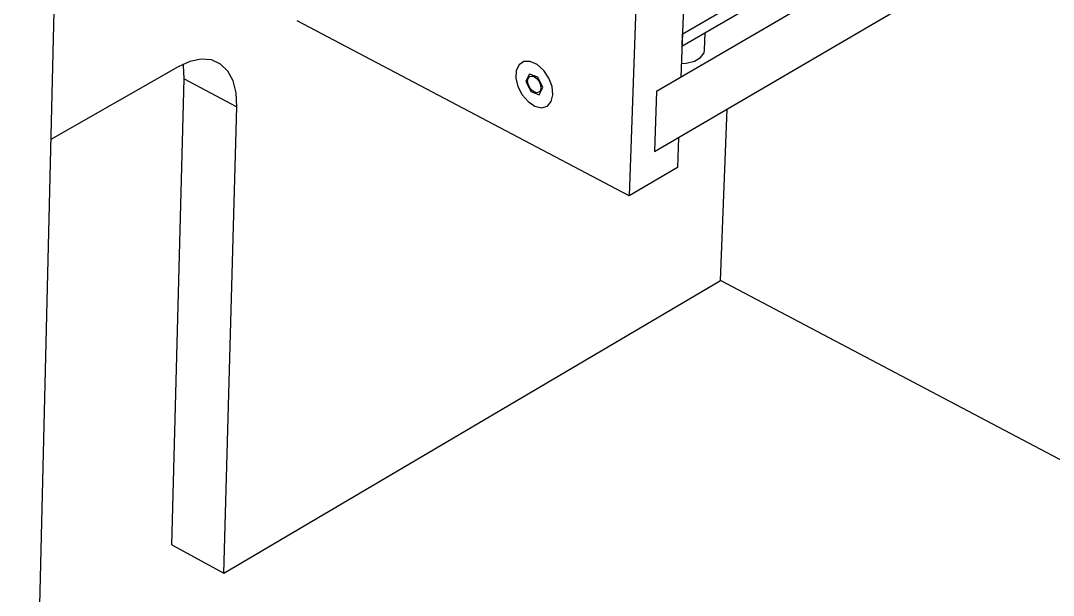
# Model space of a CAD drawing. Extents: x 0 to 154, y 0 to 214.
# Drawn here: x 125.64 to 144.31, y 113.32 to 123.71 of the extents above; entities that cross this region are included whole.
import ezdxf

# ---------------------------------------------------------------- set-up
doc = ezdxf.new("R2010")
doc.units = 0
doc.layers.get('0').update_dxf_attribs({"linetype": 'CONTINUOUS'})

msp = doc.modelspace()

# ---------------------------------------------------------------- linework, layer by layer
at = {"color": 7, "linetype": 'CONTINUOUS'}
for p, q in [((127.909, 192.569), (125.638, 99.067)), ((136.918, 128.224), (136.642, 120.544)), ((137.736, 127.072), (137.574, 122.688)), ((137.098, 121.344), (143.785, 125.247)), ((137.595, 123.247), (139.31, 124.243)), ((137.603, 123.465), (138.809, 124.166)), ((137.138, 122.434), (139.817, 123.993)), ((136.642, 120.544), (130.639, 123.707)), ((137.603, 123.465), (137.595, 123.247)), ((138.006, 123.175), (138.018, 123.492)), ((128.485, 122.875), (126.184, 121.557)), ((134.838, 122.741), (134.774, 122.612)), ((134.991, 122.684), (134.838, 122.741)), ((128.37, 114.233), (128.597, 122.655)), ((128.597, 122.655), (129.547, 122.152)), ((134.774, 122.612), (134.862, 122.426)), ((135.079, 122.498), (134.991, 122.684)), ((137.138, 122.434), (137.574, 122.688)), ((134.862, 122.426), (135.015, 122.369)), ((135.015, 122.369), (135.079, 122.498)), ((137.138, 122.434), (137.098, 121.344)), ((129.311, 113.722), (129.547, 122.152)), ((138.295, 119.012), (138.412, 122.111)), ((137.098, 121.344), (137.534, 121.598)), ((137.534, 121.598), (137.514, 121.054)), ((137.514, 121.054), (136.642, 120.544)), ((129.311, 113.722), (138.295, 119.012)), ((149.046, 113.338), (138.295, 119.012)), ((128.37, 114.233), (129.311, 113.722))]:
    msp.add_line(p, q, dxfattribs=at)
for points in [[(137.583, 122.931), (137.674, 122.939), (137.822, 122.978), (137.933, 123.043), (137.996, 123.126), (138.006, 123.175)], [(129.547, 122.152), (129.533, 122.403), (129.478, 122.621), (129.383, 122.797), (129.252, 122.924), (129.09, 122.997), (128.904, 123.013), (128.699, 122.972), (128.485, 122.875)], [(128.597, 122.655), (128.583, 122.906), (128.58, 122.93)], [(135.234, 122.245), (135.264, 122.368), (135.249, 122.517), (135.19, 122.671), (135.096, 122.809), (134.978, 122.913), (134.854, 122.968), (134.74, 122.968), (134.651, 122.912), (134.599, 122.807), (134.591, 122.669), (134.629, 122.515), (134.707, 122.367), (134.814, 122.244), (134.937, 122.163), (135.058, 122.135), (135.162, 122.163), (135.234, 122.245)], [(135.047, 122.491), (135.036, 122.444), (135.008, 122.414), (134.968, 122.405), (134.922, 122.419), (134.876, 122.453), (134.838, 122.503), (134.813, 122.561), (134.806, 122.618), (134.817, 122.665), (134.844, 122.696), (134.885, 122.705), (134.931, 122.691), (134.977, 122.656), (135.015, 122.606), (135.04, 122.548), (135.047, 122.491)]]:
    msp.add_lwpolyline(points, dxfattribs=at)

doc.saveas('drawing.dxf')
